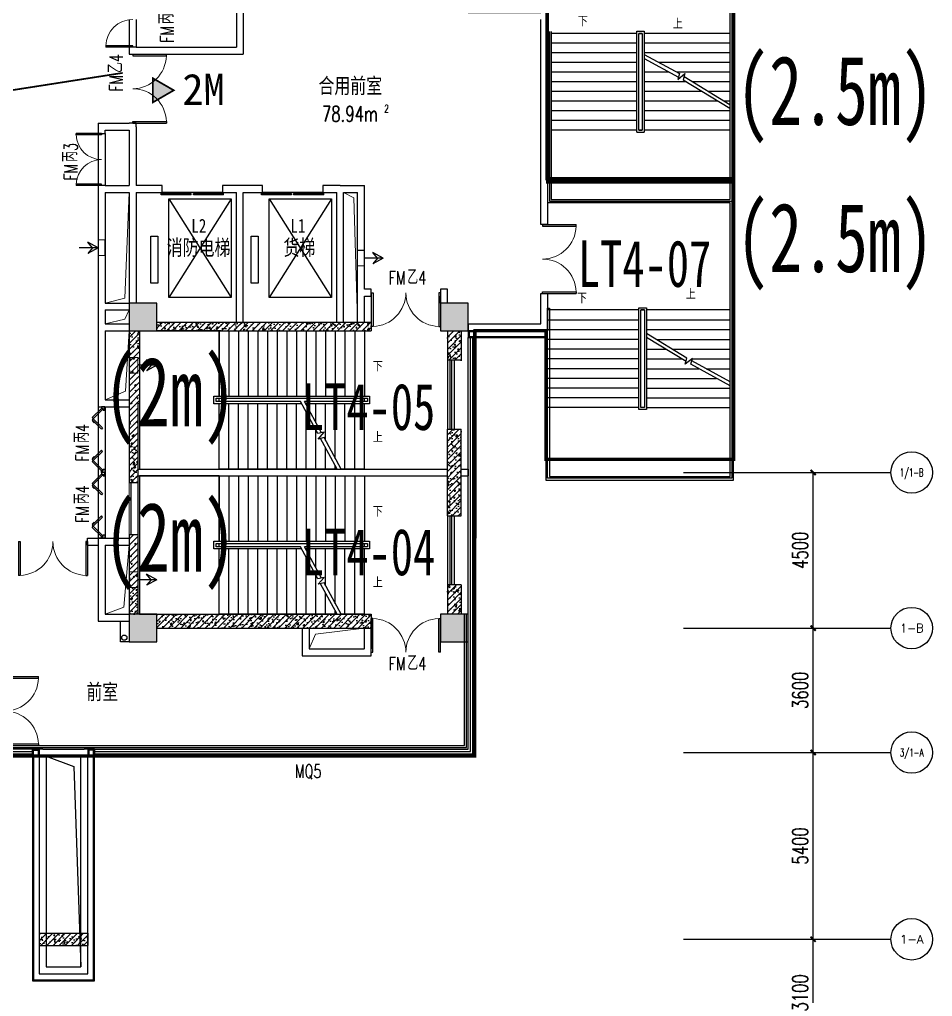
# Model space of a CAD drawing. Header units: millimetres. Extents: x 2508758 to 2608101, y 258149 to 386457.
# Drawn here: x 2579030 to 2605430, y 275207 to 303460 of the extents above; entities that cross this region are included whole.
import ezdxf
from ezdxf.enums import TextEntityAlignment as Align

# ---------------------------------------------------------------- set-up
doc = ezdxf.new("R2010")
doc.units = ezdxf.units.MM
doc.header["$MEASUREMENT"] = 0
doc.linetypes.add('_DASH', pattern=[0.6, 0.4, -0.2])
doc.linetypes.add('DASH', pattern=[0.35, 0.25, -0.1])
doc.layers.get('0').update_dxf_attribs({"linetype": 'CONTINUOUS'})
doc.layers.get('Defpoints').update_dxf_attribs({"linetype": 'CONTINUOUS'})
for name, color, linetype in [('AXIS', 3, 'CONTINUOUS'), ('COLUMN', 255, 'CONTINUOUS'), ('DIM_SYMB', 3, 'CONTINUOUS'), ('PUB_HATCH', 251, 'CONTINUOUS'), ('RAIL', 163, 'CONTINUOUS'), ('SPACE', 7, 'CONTINUOUS'), ('STAIR', 2, 'CONTINUOUS'), ('WALL', 255, 'CONTINUOUS'), ('WINDOW', 4, 'CONTINUOUS'), ('WZ', 7, 'CONTINUOUS'), ('排烟', 6, 'CONTINUOUS'), ('文字', 7, 'CONTINUOUS'), ('栏杆', 212, 'CONTINUOUS'), ('电梯', 4, 'CONTINUOUS'), ('疏散指示', 1, 'CONTINUOUS'), ('索引', 1, 'CONTINUOUS'), ('门窗', 40, 'CONTINUOUS')]:
    doc.layers.add(name, color=color, linetype=linetype)
doc.layers.add('fire', color=1, linetype='CONTINUOUS', lineweight=5)
doc.layers.add('P-SANR-FIXT', color=6, linetype='CONTINUOUS', lineweight=15)
doc.styles.add('-宋体', font='', dxfattribs={"width": 0.8})
doc.styles.add('_TCH_AXIS', font='COMPLEX', dxfattribs={"bigfont": 'GBCBIG'})
doc.styles.add('_TCH_DIM', font='', dxfattribs={"width": 0.8})
doc.styles.add('_TCH_SPACE', font='SIMPLEX', dxfattribs={"height": 5, "bigfont": 'GBCBIG'})
doc.styles.add('DIM_FONT', font='SIMPLEX', dxfattribs={"width": 0.7, "bigfont": 'GBCBIG'})
doc.styles.add('TK-TITLE', font='simhei.ttf', dxfattribs={"height": 350})
doc.styles.add('黑体', font='simhei.ttf', dxfattribs={"width": 0.7})
doc.styles.get('-宋体').set_extended_font_data('SimSun')
doc.styles.get('_TCH_DIM').set_extended_font_data('SimSun')
doc.dimstyles.new('_TCH_ARCH&&150', dxfattribs={"dimscale": 1.5, "dimtxt": 300, "dimasz": 100, "dimexe": 250, "dimexo": 300, "dimgap": 100, "dimtad": 1, "dimdec": 0, "dimzin": 0, "dimdsep": 46, "dimtxsty": 'DIM_FONT', "dimblk": 'ARCHTICK', "dimcen": 0.09, "dimclrt": 7, "dimazin": 2, "dimtfac": 1, "dimtdec": 0, "dimtix": 1, "dimtmove": 2, "dimatfit": 3, "dimfxl": 1, "dimtolj": 1, "dimtzin": 0, "dimarcsym": 0})
pattern_1 = [(45, (1355319.74, -337230.97), (-88.388348, 88.388348), []), (50, (1355319.74, -337230.97), (358.63009, -31.37607), [37.5, -412.5]), (355, (1355319.74, -337230.97), (-69.37567, 376.09607), [30, -330]), (100.4514, (1355349.62, -337233.58), (289.25469, 344.71977), [31.870095, -350.57106]), (46.1842, (1355319.74, -337130.97), (533.62052, -82.75951), [56.25, -618.75]), (96.6356, (1355364.2, -337137.86), (467.33135, 487.05894), [47.80514, -525.8565]), (351.1842, (1355319.74, -337130.97), (467.33097, 487.0593), [45, -495]), (21, (1355369.74, -337155.97), (298.453526, -201.309445), [37.5, -412.5]), (326, (1355369.74, -337155.97), (121.65767, 362.57502), [30, -330]), (71.4514, (1355394.6, -337172.74), (420.11131, 161.26525), [31.870095, -350.57106]), (37.5, (1355319.74, -337230.97), (6.079928, 166.446927), [0, -326, 0, -335, 0, -331.25]), (7.5, (1355319.74, -337230.97), (131.534769, 197.205856), [0, -191, 0, -318.5, 0, -126.25]), (327.5, (1355208.24, -337230.97), (266.911218, -11.277436), [0, -125, 0, -390, 0, -517.5]), (317.5, (1355158.24, -337230.97), (291.593085, 50.05249), [0, -162.5, 0, -259, 0, -367.5])]

# ---------------------------------------------------------------- blocks, each defined once
blk = doc.blocks.new('_ArchTick')
at = {"color": 0, "linetype": 'ByBlock', "const_width": 0.4}
blk.add_lwpolyline([(-0.5, -0.5), (0.5, 0.5)], dxfattribs=at)
blk = doc.blocks.new('*D20')
at = {"layer": 'AXIS', "color": 0, "lineweight": -2, "transparency": 16777216}
for p, q in [((2598680, 276860), (2602355, 276860)), ((2601980, 273760), (2601980, 276860)), ((2598680, 273760), (2602355, 273760))]:
    blk.add_line(p, q, dxfattribs=at)
at = {"layer": 'Defpoints', "color": 0, "transparency": 16777216}
for p in [(2598230, 276860), (2601980, 276860), (2598230, 273760)]:
    blk.add_point(p, dxfattribs=at)
at = {"layer": 'AXIS', "color": 0, "lineweight": -2, "transparency": 16777216, "xscale": 150, "yscale": 150, "zscale": 150}
for p, rotation in [((2601980, 276860), 90), ((2601980, 273760), 270)]:
    blk.add_blockref('_ArchTick', p, dxfattribs=dict(at, rotation=rotation))
at = {"layer": 'AXIS', "color": 7, "transparency": 16777216, "insert": (2601605, 275310), "char_height": 450, "attachment_point": 5, "rotation": 90, "style": 'DIM_FONT'}
blk.add_mtext('\\A1;3100', dxfattribs=at)
blk = doc.blocks.new('*D21')
at = {"layer": 'AXIS', "color": 0, "lineweight": -2, "transparency": 16777216}
for p, q in [((2598680, 282260), (2602355, 282260)), ((2601980, 276860), (2601980, 282260)), ((2598680, 276860), (2602355, 276860))]:
    blk.add_line(p, q, dxfattribs=at)
at = {"layer": 'Defpoints', "color": 0, "transparency": 16777216}
for p in [(2598230, 282260), (2601980, 282260), (2598230, 276860)]:
    blk.add_point(p, dxfattribs=at)
at = {"layer": 'AXIS', "color": 0, "lineweight": -2, "transparency": 16777216, "xscale": 150, "yscale": 150, "zscale": 150}
for p, rotation in [((2601980, 282260), 90), ((2601980, 276860), 270)]:
    blk.add_blockref('_ArchTick', p, dxfattribs=dict(at, rotation=rotation))
at = {"layer": 'AXIS', "color": 7, "transparency": 16777216, "insert": (2601605, 279560), "char_height": 450, "attachment_point": 5, "rotation": 90, "style": 'DIM_FONT'}
blk.add_mtext('\\A1;5400', dxfattribs=at)
blk = doc.blocks.new('*D22')
at = {"layer": 'AXIS', "color": 0, "lineweight": -2, "transparency": 16777216}
for p, q in [((2598680, 285860), (2602355, 285860)), ((2601980, 282260), (2601980, 285860)), ((2598680, 282260), (2602355, 282260))]:
    blk.add_line(p, q, dxfattribs=at)
at = {"layer": 'Defpoints', "color": 0, "transparency": 16777216}
for p in [(2598230, 285860), (2601980, 285860), (2598230, 282260)]:
    blk.add_point(p, dxfattribs=at)
at = {"layer": 'AXIS', "color": 0, "lineweight": -2, "transparency": 16777216, "xscale": 150, "yscale": 150, "zscale": 150}
for p, rotation in [((2601980, 285860), 90), ((2601980, 282260), 270)]:
    blk.add_blockref('_ArchTick', p, dxfattribs=dict(at, rotation=rotation))
at = {"layer": 'AXIS', "color": 7, "transparency": 16777216, "insert": (2601605, 284060), "char_height": 450, "attachment_point": 5, "rotation": 90, "style": 'DIM_FONT'}
blk.add_mtext('\\A1;3600', dxfattribs=at)
blk = doc.blocks.new('*D23')
at = {"layer": 'AXIS', "color": 0, "lineweight": -2, "transparency": 16777216}
for p, q in [((2598680, 290360), (2602355, 290360)), ((2601980, 285860), (2601980, 290360)), ((2598680, 285860), (2602355, 285860))]:
    blk.add_line(p, q, dxfattribs=at)
at = {"layer": 'Defpoints', "color": 0, "transparency": 16777216}
for p in [(2598230, 290360), (2601980, 290360), (2598230, 285860)]:
    blk.add_point(p, dxfattribs=at)
at = {"layer": 'AXIS', "color": 0, "lineweight": -2, "transparency": 16777216, "xscale": 150, "yscale": 150, "zscale": 150}
for p, rotation in [((2601980, 290360), 90), ((2601980, 285860), 270)]:
    blk.add_blockref('_ArchTick', p, dxfattribs=dict(at, rotation=rotation))
at = {"layer": 'AXIS', "color": 7, "transparency": 16777216, "insert": (2601605, 288110), "char_height": 450, "attachment_point": 5, "rotation": 90, "style": 'DIM_FONT'}
blk.add_mtext('\\A1;4500', dxfattribs=at)
blk = doc.blocks.new('_FZH')
blk.add_lwpolyline([(-0.5, -0.5), (0.5, -0.5), (0.5, 0.5), (-0.5, 0.5)], close=True)
at = {"layer": 'PUB_HATCH'}
blk.add_solid([(-0.5, -0.5), (0.5, -0.5), (-0.5, 0.5), (0.5, 0.5)], dxfattribs=at)
blk = doc.blocks.new('$TCHSYS$WIN2D')
for p, q in [((-0.5, 0.5), (0.5, 0.5)), ((-0.5, 0.5), (-0.5, -0.5)), ((0.5, 0.5), (0.5, -0.5)), ((0.5, 0.1667), (-0.5, 0.1667)), ((0.5, -0.1667), (-0.5, -0.1667)), ((-0.5, -0.5), (0.5, -0.5))]:
    blk.add_line(p, q)
blk = doc.blocks.new('$DorLib2D$00000001')
for p, q in [((0.45, 0.975), (0.5, 0.975)), ((0.45, 0), (0.45, 0.975)), ((0.5, 0), (0.5, 0.975)), ((0.5, 0), (0.45, 0))]:
    blk.add_line(p, q)
at = {"lineweight": 13}
blk.add_arc((0.475, 0), 0.975, 91.4693, 180, dxfattribs=at)
blk = doc.blocks.new('$DorLib2D$00000002')
for p, q in [((-0.5, 0), (-0.5, 0.4875)), ((-0.475, 0.4875), (-0.5, 0.4875)), ((-0.475, 0), (-0.475, 0.4875)), ((0.475, 0), (0.475, 0.4875)), ((0.475, 0.4875), (0.5, 0.4875)), ((0.5, 0), (0.5, 0.4875)), ((-0.5, 0), (-0.475, 0)), ((0.5, 0), (0.475, 0))]:
    blk.add_line(p, q)
at = {"lineweight": 13}
for centre, start, end in [((-0.4875, 0), 0, 88.53072), ((0.4875, 0), 91.46928, 180)]:
    blk.add_arc(centre, 0.4875, start, end, dxfattribs=at)
blk = doc.blocks.new('$DorLib2D$00000034')
for p, q in [((-0.5, -0.048), (-0.5, 0)), ((-0.335, 0.143), (-0.475, 0)), ((-0.458, -0.016), (-0.475, 0)), ((-0.318, 0.126), (-0.458, -0.016)), ((-0.335, 0.143), (-0.318, 0.126)), ((-0.302, 0.143), (-0.318, 0.126)), ((-0.318, 0.126), (-0.178, -0.016)), ((-0.302, 0.143), (-0.161, 0)), ((-0.178, -0.016), (-0.161, 0)), ((0.302, 0.143), (0.161, 0)), ((0.178, -0.016), (0.161, 0)), ((0.318, 0.126), (0.178, -0.016)), ((0.302, 0.143), (0.318, 0.126)), ((0.335, 0.143), (0.318, 0.126)), ((0.318, 0.126), (0.458, -0.016)), ((0.335, 0.143), (0.475, 0)), ((0.458, -0.016), (0.475, 0)), ((0.5, -0.048), (0.5, 0))]:
    blk.add_line(p, q)
for points in [[(-0.5, 0), (-0.475, 0), (-0.475, -0.023), (-0.45, -0.023), (-0.45, -0.048), (-0.5, -0.048)], [(-0.29, 0.131), (-0.28, 0.14), (-0.255, 0.114), (-0.264, 0.105)], [(-0.287, 0.127), (-0.28, 0.134), (-0.262, 0.114), (-0.268, 0.108)], [(0.29, 0.131), (0.28, 0.14), (0.255, 0.114), (0.264, 0.105)], [(0.287, 0.127), (0.28, 0.134), (0.262, 0.114), (0.268, 0.108)], [(0.5, 0), (0.475, 0), (0.475, -0.023), (0.45, -0.023), (0.45, -0.048), (0.5, -0.048)]]:
    blk.add_lwpolyline(points)
blk = doc.blocks.new('$TCHSYS$LDOR22D')
for p, q in [((-0.517, 0.833), (-0.017, 0.833)), ((-0.517, 0.833), (-0.517, 0.667)), ((-0.017, 0.833), (-0.017, 0.667)), ((0.017, 0.833), (0.017, 0.667)), ((0.017, 0.833), (0.517, 0.833)), ((0.517, 0.833), (0.517, 0.667)), ((-0.517, 0.667), (-0.017, 0.667)), ((0.017, 0.667), (0.517, 0.667)), ((-0.5, 0.5), (0.5, 0.5))]:
    blk.add_line(p, q)

msp = doc.modelspace()

# ---------------------------------------------------------------- hatches: boundary and pattern name
at = {"layer": 'fire'}
h = msp.add_hatch(color=1, dxfattribs=at)
h.dxf.hatch_style = 1
h.paths.add_polyline_path([(2583489.8, 301413.9), (2582884.2, 301763.5), (2582884.2, 301064.2)])
at = {"layer": 'PUB_HATCH'}
h = msp.add_hatch(dxfattribs=at)
h.set_pattern_fill('钢筋混凝土', color=256, scale=50, style=0)
h.set_pattern_definition(pattern_1)
h.paths.add_polyline_path([(2583001.5, 294710.5), (2583001.5, 294460.5), (2585401.5, 294460.5), (2585401.5, 294710.5)])
h = msp.add_hatch(dxfattribs=at)
h.set_pattern_fill('钢筋混凝土', color=256, scale=50, style=0)
h.set_pattern_definition(pattern_1)
h.paths.add_polyline_path([(2585401.5, 294710.5), (2585401.5, 294460.5), (2588301.5, 294460.5), (2588301.5, 294710.5)])
h = msp.add_hatch(dxfattribs=at)
h.set_pattern_fill('钢筋混凝土', color=256, scale=50, style=0)
h.set_pattern_definition(pattern_1)
h.paths.add_polyline_path([(2588301.5, 294710.5), (2588301.5, 294460.5), (2588901.5, 294460.5), (2588901.5, 294710.5)])
h = msp.add_hatch(dxfattribs=at)
h.set_pattern_fill('钢筋混凝土', color=256, scale=50, style=0)
h.set_pattern_definition(pattern_1)
h.paths.add_polyline_path([(2588901.5, 294710.5), (2588901.5, 294460.5), (2589201.5, 294460.5), (2589201.5, 294710.5)])
h = msp.add_hatch(dxfattribs=at)
h.set_pattern_fill('钢筋混凝土', color=256, scale=50, style=0)
h.set_pattern_definition(pattern_1)
h.paths.add_polyline_path([(2582201.5, 294460.5), (2582201.5, 292360.5), (2582501.5, 292360.5), (2582501.5, 294460.5)])
h = msp.add_hatch(dxfattribs=at)
h.set_pattern_fill('钢筋混凝土', color=256, scale=50, style=0)
h.set_pattern_definition(pattern_1)
h.paths.add_polyline_path([(2591401.5, 294460.5), (2591401.5, 293610.5), (2591801.5, 293610.5), (2591801.5, 294460.5)])
h = msp.add_hatch(dxfattribs=at)
h.set_pattern_fill('钢筋混凝土', color=256, scale=50, style=0)
h.set_pattern_definition(pattern_1)
h.paths.add_polyline_path([(2582451.5, 292360.5), (2582201.5, 292360.5), (2582201.5, 290360.5), (2582451.5, 290360.5)])
h = msp.add_hatch(dxfattribs=at)
h.set_pattern_fill('钢筋混凝土', color=256, scale=50, style=0)
h.set_pattern_definition(pattern_1)
h.paths.add_polyline_path([(2591401.5, 290360.5), (2591801.5, 290360.5), (2591801.5, 291610.5), (2591401.5, 291610.5)])
h = msp.add_hatch(dxfattribs=at)
h.set_pattern_fill('钢筋混凝土', color=256, scale=50, style=0)
h.set_pattern_definition(pattern_1)
h.paths.add_polyline_path([(2582451.5, 290360.9), (2582201.5, 290360.2), (2582202.3, 290060.2), (2582452.3, 290060.9)])
h = msp.add_hatch(dxfattribs=at)
h.set_pattern_fill('钢筋混凝土', color=256, scale=50, style=0)
h.set_pattern_definition(pattern_1)
h.paths.add_polyline_path([(2591801.5, 289110.5), (2591801.5, 290360.5), (2591401.5, 290360.5), (2591401.5, 289110.5)])
h = msp.add_hatch(dxfattribs=at)
h.set_pattern_fill('钢筋混凝土', color=256, scale=50, style=0)
h.set_pattern_definition(pattern_1)
h.paths.add_polyline_path([(2582201.5, 288560.5), (2582201.5, 288360.5), (2582451.5, 288360.5), (2582451.5, 288560.5)])
h = msp.add_hatch(dxfattribs=at)
h.set_pattern_fill('钢筋混凝土', color=256, scale=50, style=0)
h.set_pattern_definition(pattern_1)
h.paths.add_polyline_path([(2582201.5, 286260.5), (2582451.5, 286260.5), (2582451.5, 288360.5), (2582201.5, 288360.5)])
h = msp.add_hatch(dxfattribs=at)
h.set_pattern_fill('钢筋混凝土', color=256, scale=50, style=0)
h.set_pattern_definition(pattern_1)
h.paths.add_polyline_path([(2591401.5, 286260.5), (2591801.5, 286260.5), (2591801.5, 287110.5), (2591401.5, 287110.5)])
h = msp.add_hatch(dxfattribs=at)
h.set_pattern_fill('钢筋混凝土', color=256, scale=50, style=0)
h.set_pattern_definition(pattern_1)
h.paths.add_polyline_path([(2583001.5, 286260.5), (2583001.5, 285860.5), (2587301.5, 285860.5), (2587301.5, 286260.5)])
h = msp.add_hatch(dxfattribs=at)
h.set_pattern_fill('钢筋混凝土', color=256, scale=50, style=0)
h.set_pattern_definition(pattern_1)
h.paths.add_polyline_path([(2587301.5, 286260.5), (2587301.5, 285860.5), (2589200.1, 285860.5), (2589200.1, 286260.5)])
h = msp.add_hatch(dxfattribs=at)
h.set_pattern_fill('钢筋混凝土', color=256, scale=50, style=0)
h.set_pattern_definition(pattern_1)
h.paths.add_polyline_path([(2579601.5, 276685.5), (2581001.5, 276685.5), (2581001.5, 277035.5), (2579601.5, 277035.5)])

# ---------------------------------------------------------------- linework, layer by layer
at = {"layer": 'AXIS'}
for p, q in [((2598230.4, 290360.5), (2604230.4, 290360.5)), ((2598230.4, 285860.5), (2604230.4, 285860.5)), ((2598230.4, 282260.5), (2604230.4, 282260.5)), ((2598230.4, 276860.5), (2604230.4, 276860.5))]:
    msp.add_line(p, q, dxfattribs=at)
for centre in [(2604830.4, 290360.5), (2604830.4, 285860.5), (2604830.4, 282260.5), (2604830.4, 276860.5)]:
    msp.add_circle(centre, 600, dxfattribs=at)
at = {"layer": 'DIM_SYMB'}
for points in [[(2595486, 303145.4, 0, 0, 0), (2595486, 298773.7, 0, 0, 0), (2598600.4, 298773.7, 0, 0, 0), (2598600.4, 299852.2, 80, 0, 0), (2598600.4, 300152.2, 0, 0, 0)], [(2598311.5, 303357.2, 0, 0, 0), (2598311.5, 302397.2, 80, 0, 0), (2598311.5, 302097.2, 0, 0, 0)], [(2598204.1, 295340.3, 0, 0, 0), (2598204.1, 294380.3, 80, 0, 0), (2598204.1, 294080.3, 0, 0, 0)], [(2595401.5, 295183.5, 0, 0, 0), (2595401.5, 291253.8, 0, 0, 0), (2598194.4, 291253.8, 0, 0, 0), (2598194.4, 291815.8, 80, 0, 0), (2598194.4, 292115.8, 0, 0, 0)], [(2589141.5, 293485.5, 0, 0, 0), (2583651.5, 293485.5, 0, 0, 0), (2583651.5, 291435.5, 0, 0, 0), (2587301.5, 291435.5, 80, 0, 0), (2587601.5, 291435.5, 0, 0, 0)], [(2589141.5, 291435.5, 0, 0, 0), (2588181.5, 291435.5, 80, 0, 0), (2587881.5, 291435.5, 0, 0, 0)], [(2589141.5, 289285.5, 0, 0, 0), (2583651.5, 289285.5, 0, 0, 0), (2583651.5, 287235.5, 0, 0, 0), (2587301.5, 287235.5, 80, 0, 0), (2587601.5, 287235.5, 0, 0, 0)], [(2589141.5, 287235.5, 0, 0, 0), (2588181.5, 287235.5, 80, 0, 0), (2587881.5, 287235.5, 0, 0, 0)]]:
    msp.add_lwpolyline(points, format="xyseb", dxfattribs=at)
at = {"layer": 'fire', "color": 1, "linetype": '_DASH', "ltscale": 1000, "const_width": 50}
msp.add_lwpolyline([(2521511.4, 284836.5), (2532734.4, 284607.8), (2535800.7, 298249.9), (2542601.5, 299819.1), (2546892.4, 298664.4), (2557496.6, 276155.5), (2563600.6, 299043.4), (2582015.2, 301917.1)], dxfattribs=at)
at = {"layer": 'fire', "color": 1, "const_width": 50}
msp.add_lwpolyline([(2583489.8, 301413.9), (2582884.2, 301763.5), (2582884.2, 301064.2)], close=True, dxfattribs=at)
at = {"layer": 'P-SANR-FIXT'}
for p, q in [((2582076.4, 295403.3), (2582201.5, 298460.5)), ((2588401.5, 298460.5), (2588699.7, 298308.5)), ((2588699.7, 298308.5), (2588801.5, 294760.5)), ((2582076.4, 295403.3), (2581501.5, 295260.5)), ((2582072.1, 294795.3), (2582201.5, 295060.5)), ((2581501.5, 294660.5), (2582072.1, 294795.3)), ((2582092.6, 292714.5), (2582201.5, 294460.5)), ((2581501.5, 292460.5), (2582092.6, 292714.5)), ((2582201.5, 288560.5), (2582202.3, 290060.5)), ((2582041.9, 286467.8), (2582201.5, 288260.5)), ((2581501.5, 286260.5), (2582041.9, 286467.8)), ((2587401.5, 285260.5), (2587589.9, 285684.7)), ((2587589.9, 285684.7), (2589000.1, 285860.5))]:
    msp.add_line(p, q, dxfattribs=at)
for points in [[(2581501.5, 294460.5), (2582201.5, 294460.5), (2582201.5, 292460.5), (2581501.5, 292460.5)], [(2581501.5, 288260.5), (2582201.5, 288260.5), (2582201.5, 286260.5), (2581501.5, 286260.5)], [(2587401.5, 285860.5), (2589001.5, 285860.5), (2589001.5, 285260.5), (2587401.5, 285260.5)]]:
    msp.add_lwpolyline(points, close=True, dxfattribs=at)
at = {"layer": 'RAIL'}
for points in [[(2592001.5, 294260.5), (2592201.5, 294260.5), (2592201.5, 294460.5), (2592001.5, 294460.5)], [(2592031.5, 294290.5), (2592171.5, 294290.5), (2592171.5, 294430.5), (2592031.5, 294430.5)], [(2579601.5, 282160.5), (2579401.5, 282160.5), (2579401.5, 282360.5), (2579601.5, 282360.5)], [(2579571.5, 282190.5), (2579431.5, 282190.5), (2579431.5, 282330.5), (2579571.5, 282330.5)], [(2581001.5, 282160.5), (2581201.5, 282160.5), (2581201.5, 282360.5), (2581001.5, 282360.5)], [(2581031.5, 282190.5), (2581171.5, 282190.5), (2581171.5, 282330.5), (2581031.5, 282330.5)]]:
    msp.add_lwpolyline(points, close=True, dxfattribs=at)
for points in [[(2592201.5, 294290.5), (2594251.5, 294290.5)], [(2592201.5, 294260.5), (2594251.5, 294260.5)], [(2579401.5, 282160.5), (2579401.5, 275660.5), (2581201.5, 275660.5), (2581201.5, 282160.5)], [(2579431.5, 282160.5), (2579431.5, 275690.5), (2581171.5, 275690.5), (2581171.5, 282160.5)]]:
    msp.add_lwpolyline(points, dxfattribs=at)
at = {"layer": 'STAIR'}
for p, q in [((2599571.5, 306383.1), (2599571.5, 298260.5)), ((2599631.5, 306433.1), (2599631.5, 298210.5)), ((2599681.5, 298160.5), (2599681.5, 306483.1)), ((2594351.5, 303110.5), (2594351.5, 298210.5)), ((2594401.5, 303110.5), (2594401.5, 298260.5)), ((2596876.5, 303060.5), (2594401.5, 303060.5)), ((2596876.5, 300200.5), (2596876.5, 303120.5)), ((2596876.5, 303120.5), (2597096.5, 303120.5)), ((2597036.5, 303060.5), (2596936.5, 303060.5)), ((2596936.5, 300260.5), (2596936.5, 303060.5)), ((2596936.5, 303060.5), (2597036.5, 303060.5)), ((2596936.5, 300260.5), (2596936.5, 303060.5)), ((2597036.5, 303060.5), (2597036.5, 300260.5)), ((2597096.5, 303120.5), (2597096.5, 300200.5)), ((2599571.5, 303060.5), (2597096.5, 303060.5)), ((2596876.5, 302780.5), (2594401.5, 302780.5)), ((2599571.5, 302780.5), (2597096.5, 302780.5)), ((2596876.5, 302500.5), (2594401.5, 302500.5)), ((2599571.5, 302500.5), (2597096.5, 302500.5)), ((2597096.5, 302451.2), (2598112, 301895.4)), ((2597096.5, 302335.7), (2598085.2, 301795.4)), ((2596876.5, 302220.5), (2594401.5, 302220.5)), ((2597036.5, 302305.7), (2597036.5, 300260.5)), ((2599571.5, 302220.5), (2597518, 302220.5)), ((2596876.5, 301940.5), (2594401.5, 301940.5)), ((2597819.7, 301940.5), (2597096.5, 301940.5)), ((2599571.5, 301940.5), (2598029.6, 301940.5)), ((2598065.8, 301723), (2598271.9, 301895.9)), ((2598112, 301895.4), (2598065.8, 301723)), ((2598271.9, 301895.9), (2598223.5, 301715.5)), ((2598250.3, 301815.5), (2599571.5, 301008)), ((2596876.5, 301660.5), (2594401.5, 301660.5)), ((2598313.8, 301660.5), (2597096.5, 301660.5)), ((2598223.5, 301715.5), (2599571.5, 300893)), ((2599571.5, 301660.5), (2598504, 301660.5)), ((2596876.5, 301380.5), (2594401.5, 301380.5)), ((2598772.6, 301380.5), (2597096.5, 301380.5)), ((2599571.5, 301380.5), (2598962.1, 301380.5)), ((2596876.5, 301100.5), (2594401.5, 301100.5)), ((2599231.4, 301100.5), (2597096.5, 301100.5)), ((2599571.5, 301100.5), (2599420.1, 301100.5)), ((2596876.5, 300820.5), (2594401.5, 300820.5)), ((2599571.5, 300820.5), (2597096.5, 300820.5)), ((2596876.5, 300540.5), (2594401.5, 300540.5)), ((2599571.5, 300540.5), (2597096.5, 300540.5)), ((2596876.5, 300260.5), (2594401.5, 300260.5)), ((2596876.5, 300200.5), (2597096.5, 300200.5)), ((2597036.5, 300260.5), (2596936.5, 300260.5)), ((2596936.5, 300260.5), (2597036.5, 300260.5)), ((2599571.5, 300260.5), (2597096.5, 300260.5)), ((2583348, 298278.5), (2585148, 298278.5)), ((2583348, 295418.5), (2583348, 298278.5)), ((2583348, 298278.5), (2585148, 295418.5)), ((2585148, 298278.5), (2583348, 295418.5)), ((2585148, 298278.5), (2585148, 295418.5)), ((2586248, 298278.5), (2588048, 298278.5)), ((2586248, 295418.5), (2586248, 298278.5)), ((2586248, 298278.5), (2588048, 295418.5)), ((2588048, 298278.5), (2586248, 295418.5)), ((2588048, 298278.5), (2588048, 295418.5)), ((2594351.5, 298210.5), (2599631.5, 298210.5)), ((2594401.5, 298260.5), (2599571.5, 298260.5)), ((2599681.5, 290143.5), (2599681.5, 298160.5)), ((2582830.3, 297196.6), (2583030.3, 297196.6)), ((2582830.3, 295837.3), (2582830.3, 297196.6)), ((2583030.3, 297196.6), (2583030.3, 295837.3)), ((2585730.3, 297196.6), (2585930.3, 297196.6)), ((2585730.3, 295837.3), (2585730.3, 297196.6)), ((2585930.3, 297196.6), (2585930.3, 295837.3)), ((2583030.3, 295837.3), (2582830.3, 295837.3)), ((2585930.3, 295837.3), (2585730.3, 295837.3)), ((2585148, 295418.5), (2583348, 295418.5)), ((2588048, 295418.5), (2586248, 295418.5)), ((2596941.5, 295063.5), (2594301.5, 295063.5)), ((2596941.5, 295123.5), (2597161.5, 295123.5)), ((2596941.5, 292183.5), (2596941.5, 295123.5)), ((2597001.5, 292243.5), (2597001.5, 295063.5)), ((2597101.5, 295063.5), (2597001.5, 295063.5)), ((2597001.5, 292243.5), (2597001.5, 295063.5)), ((2597001.5, 295063.5), (2597101.5, 295063.5)), ((2597101.5, 295063.5), (2597101.5, 294404.2)), ((2597101.5, 295063.5), (2597101.5, 292243.5)), ((2597161.5, 295123.5), (2597161.5, 292183.5)), ((2599581.5, 295063.5), (2597161.5, 295063.5)), ((2596941.5, 294763.5), (2594301.5, 294763.5)), ((2599581.5, 294763.5), (2597161.5, 294763.5)), ((2582501.5, 294460.5), (2582501.5, 290460.5)), ((2584801.5, 294460.5), (2583001.5, 294460.5)), ((2584801.5, 294460.5), (2589001.5, 294460.5)), ((2584801.5, 294460.5), (2584801.5, 292570.5)), ((2584801.5, 292570.5), (2584801.5, 294460.5)), ((2585081.5, 294460.5), (2585081.5, 292570.5)), ((2585361.5, 294460.5), (2585361.5, 292570.5)), ((2585641.5, 294460.5), (2585641.5, 292570.5)), ((2585921.5, 294460.5), (2585921.5, 292570.5)), ((2586201.5, 294460.5), (2586201.5, 292570.5)), ((2586481.5, 294460.5), (2586481.5, 292570.5)), ((2586761.5, 294460.5), (2586761.5, 292570.5)), ((2587041.5, 294460.5), (2587041.5, 292570.5)), ((2587321.5, 294460.5), (2587321.5, 292570.5)), ((2587601.5, 294460.5), (2587601.5, 292570.5)), ((2587881.5, 294460.5), (2587881.5, 292570.5)), ((2588161.5, 294460.5), (2588161.5, 292570.5)), ((2588441.5, 294460.5), (2588441.5, 292570.5)), ((2588721.5, 294460.5), (2588721.5, 292570.5)), ((2589001.5, 294460.5), (2589001.5, 292570.5)), ((2596941.5, 294483.5), (2594301.5, 294483.5)), ((2599581.5, 294483.5), (2597161.5, 294483.5)), ((2596941.5, 294203.5), (2594301.5, 294203.5)), ((2597101.5, 294288.7), (2597101.5, 292243.5)), ((2598330.8, 293669.7), (2597161.5, 294383.2)), ((2598304, 293569.7), (2597161.5, 294268)), ((2597455.9, 294203.5), (2599581.5, 294203.5)), ((2596941.5, 293923.5), (2594301.5, 293923.5)), ((2597161.5, 293923.5), (2597725.1, 293923.5)), ((2597914.7, 293923.5), (2599581.5, 293923.5)), ((2596941.5, 293643.5), (2594301.5, 293643.5)), ((2597161.5, 293643.5), (2598183.1, 293643.5)), ((2598282.4, 293489.3), (2598330.8, 293669.7)), ((2598488.5, 293662.2), (2598282.4, 293489.3)), ((2598442.3, 293489.8), (2598488.5, 293662.2)), ((2599581.5, 292982), (2598469.1, 293589.8)), ((2598483.5, 293643.5), (2599581.5, 293643.5)), ((2596941.5, 293363.5), (2594301.5, 293363.5)), ((2597161.5, 293363.5), (2598673, 293363.5)), ((2599581.5, 292866.3), (2598442.3, 293489.8)), ((2598883.2, 293363.5), (2599581.5, 293363.5)), ((2596941.5, 293083.5), (2594301.5, 293083.5)), ((2597161.5, 293083.5), (2599184.6, 293083.5)), ((2596941.5, 292803.5), (2594301.5, 292803.5)), ((2597161.5, 292803.5), (2599581.5, 292803.5)), ((2584651.5, 292350.5), (2584651.5, 292570.5)), ((2584651.5, 292570.5), (2589151.5, 292570.5)), ((2584711.5, 292410.5), (2584711.5, 292510.5)), ((2584711.5, 292510.5), (2589091.5, 292510.5)), ((2584801.5, 292510.5), (2589001.5, 292510.5)), ((2584801.5, 292410.5), (2584801.5, 292510.5)), ((2589001.5, 292410.5), (2589001.5, 292510.5)), ((2589091.5, 292510.5), (2589091.5, 292410.5)), ((2589151.5, 292570.5), (2589151.5, 292350.5)), ((2596941.5, 292523.5), (2594301.5, 292523.5)), ((2597161.5, 292523.5), (2599581.5, 292523.5)), ((2587189.4, 292350.5), (2584651.5, 292350.5)), ((2587156.9, 292410.5), (2584711.5, 292410.5)), ((2587156.9, 292410.5), (2584801.5, 292410.5)), ((2584801.5, 290460.5), (2584801.5, 292350.5)), ((2584801.5, 290460.5), (2584801.5, 292350.5)), ((2585081.5, 290460.5), (2585081.5, 292350.5)), ((2585361.5, 290460.5), (2585361.5, 292350.5)), ((2585641.5, 290460.5), (2585641.5, 292350.5)), ((2585921.5, 290460.5), (2585921.5, 292350.5)), ((2586201.5, 290460.5), (2586201.5, 292350.5)), ((2586481.5, 290460.5), (2586481.5, 292350.5)), ((2586761.5, 290460.5), (2586761.5, 292350.5)), ((2587041.5, 290460.5), (2587041.5, 292350.5)), ((2587657.9, 291484.9), (2587156.9, 292410.5)), ((2589001.5, 292410.5), (2587270.6, 292410.5)), ((2587758.6, 291509), (2587270.6, 292410.5)), ((2589091.5, 292410.5), (2587270.6, 292410.5)), ((2589151.5, 292350.5), (2587303.1, 292350.5)), ((2587321.5, 292316.5), (2587321.5, 292350.5)), ((2587601.5, 291799.2), (2587601.5, 292350.5)), ((2587881.5, 291281.9), (2587881.5, 292350.5)), ((2588161.5, 290764.6), (2588161.5, 292350.5)), ((2588441.5, 290460.5), (2588441.5, 292350.5)), ((2588721.5, 290460.5), (2588721.5, 292350.5)), ((2589001.5, 290460.5), (2589001.5, 292350.5)), ((2596941.5, 292243.5), (2594301.5, 292243.5)), ((2597161.5, 292183.5), (2596941.5, 292183.5)), ((2597101.5, 292243.5), (2597001.5, 292243.5)), ((2597161.5, 292243.5), (2599581.5, 292243.5)), ((2587321.5, 290460.5), (2587321.5, 292106.4)), ((2587601.5, 290460.5), (2587601.5, 291589.1)), ((2587839.5, 291528.3), (2587657.9, 291484.9)), ((2587661, 291327.1), (2587839.5, 291528.3)), ((2587834.6, 291368.5), (2587661, 291327.1)), ((2588212.4, 290460.5), (2587733.9, 291344.5)), ((2588326.1, 290460.5), (2587834.6, 291368.5)), ((2587881.5, 290460.5), (2587881.5, 291071.8)), ((2582501.5, 290460.5), (2584801.5, 290460.5)), ((2588212.4, 290460.5), (2584801.5, 290460.5)), ((2588161.5, 290460.5), (2588161.5, 290554.5)), ((2589001.5, 290460.5), (2588326.1, 290460.5)), ((2584801.5, 290260.5), (2582501.5, 290260.5)), ((2582501.5, 290260.5), (2582501.5, 286260.5)), ((2584801.5, 290260.5), (2589001.5, 290260.5)), ((2584801.5, 290260.5), (2584801.5, 288370.5)), ((2584801.5, 288370.5), (2584801.5, 290260.5)), ((2585081.5, 290260.5), (2585081.5, 288370.5)), ((2585361.5, 290260.5), (2585361.5, 288370.5)), ((2585641.5, 290260.5), (2585641.5, 288370.5)), ((2585921.5, 290260.5), (2585921.5, 288370.5)), ((2586201.5, 290260.5), (2586201.5, 288370.5)), ((2586481.5, 290260.5), (2586481.5, 288370.5)), ((2586761.5, 290260.5), (2586761.5, 288370.5)), ((2587041.5, 290260.5), (2587041.5, 288370.5)), ((2587321.5, 290260.5), (2587321.5, 288370.5)), ((2587601.5, 290260.5), (2587601.5, 288370.5)), ((2587881.5, 290260.5), (2587881.5, 288370.5)), ((2588161.5, 290260.5), (2588161.5, 288370.5)), ((2588441.5, 290260.5), (2588441.5, 288370.5)), ((2588721.5, 290260.5), (2588721.5, 288370.5)), ((2589001.5, 290260.5), (2589001.5, 288370.5)), ((2584651.5, 288150.5), (2584651.5, 288370.5)), ((2584651.5, 288370.5), (2589151.5, 288370.5)), ((2584711.5, 288210.5), (2584711.5, 288310.5)), ((2584711.5, 288310.5), (2589091.5, 288310.5)), ((2587156.9, 288210.5), (2584711.5, 288210.5)), ((2584801.5, 288310.5), (2589001.5, 288310.5)), ((2584801.5, 288210.5), (2584801.5, 288310.5)), ((2587156.9, 288210.5), (2584801.5, 288210.5)), ((2587657.9, 287284.9), (2587156.9, 288210.5)), ((2589001.5, 288210.5), (2587270.6, 288210.5)), ((2587758.6, 287309), (2587270.6, 288210.5)), ((2589091.5, 288210.5), (2587270.6, 288210.5)), ((2589001.5, 288210.5), (2589001.5, 288310.5)), ((2589091.5, 288310.5), (2589091.5, 288210.5)), ((2589151.5, 288370.5), (2589151.5, 288150.5)), ((2587189.4, 288150.5), (2584651.5, 288150.5)), ((2584801.5, 286260.5), (2584801.5, 288150.5)), ((2584801.5, 286260.5), (2584801.5, 288150.5)), ((2585081.5, 286260.5), (2585081.5, 288150.5)), ((2585361.5, 286260.5), (2585361.5, 288150.5)), ((2585641.5, 286260.5), (2585641.5, 288150.5)), ((2585921.5, 286260.5), (2585921.5, 288150.5)), ((2586201.5, 286260.5), (2586201.5, 288150.5)), ((2586481.5, 286260.5), (2586481.5, 288150.5)), ((2586761.5, 286260.5), (2586761.5, 288150.5)), ((2587041.5, 286260.5), (2587041.5, 288150.5)), ((2589151.5, 288150.5), (2587303.1, 288150.5)), ((2587321.5, 288116.5), (2587321.5, 288150.5)), ((2587321.5, 286260.5), (2587321.5, 287906.4)), ((2587601.5, 287599.2), (2587601.5, 288150.5)), ((2587881.5, 287081.9), (2587881.5, 288150.5)), ((2588161.5, 286564.6), (2588161.5, 288150.5)), ((2588441.5, 286260.5), (2588441.5, 288150.5)), ((2588721.5, 286260.5), (2588721.5, 288150.5)), ((2589001.5, 286260.5), (2589001.5, 288150.5)), ((2587601.5, 286260.5), (2587601.5, 287389.1)), ((2587839.5, 287328.3), (2587657.9, 287284.9)), ((2587661, 287127.1), (2587839.5, 287328.3)), ((2587834.6, 287168.5), (2587661, 287127.1)), ((2588212.4, 286260.5), (2587733.9, 287144.5)), ((2588326.1, 286260.5), (2587834.6, 287168.5)), ((2587881.5, 286260.5), (2587881.5, 286871.8)), ((2582501.5, 286260.5), (2584801.5, 286260.5)), ((2588212.4, 286260.5), (2584801.5, 286260.5)), ((2588161.5, 286260.5), (2588161.5, 286354.5)), ((2589001.5, 286260.5), (2588326.1, 286260.5)), ((2579801.5, 282160.5), (2580597.8, 281857.1)), ((2580597.8, 281857.1), (2580801.5, 276060.5))]:
    msp.add_line(p, q, dxfattribs=at)
for points in [[(2594251.5, 294460.5), (2594251.5, 290143.5), (2599681.5, 290143.5), (2599681.5, 298210.5)], [(2599631.5, 298210.5), (2599631.5, 290193.5), (2594301.5, 290193.5), (2594301.5, 295113.5), (2594351.5, 295113.5), (2594351.5, 290243.5), (2599581.5, 290243.5), (2599581.5, 298160.5), (2594301.5, 298160.5)], [(2582201.5, 285460.5), (2581951.5, 285460.5), (2581951.5, 286060.5)]]:
    msp.add_lwpolyline(points, dxfattribs=at)
msp.add_circle((2582059.7, 285585.5), 75, dxfattribs=at)
at = {"layer": 'WALL'}
for p, q in [((2585301.5, 304060.5), (2585301.5, 302660.5)), ((2585501.5, 304260.5), (2585501.5, 302460.5)), ((2594101.5, 297533.4), (2594101.5, 303460.5)), ((2582401.5, 302660.5), (2582201.5, 302660.5)), ((2582201.5, 302660.5), (2582201.5, 302560.5)), ((2582401.5, 302660.5), (2585301.5, 302660.5)), ((2582201.5, 302560.5), (2582201.5, 302460.5)), ((2582201.5, 302460.5), (2582401.5, 302460.5)), ((2582401.5, 302460.5), (2585501.5, 302460.5)), ((2581301.5, 300460.5), (2581301.5, 300160.5)), ((2581301.5, 300460.5), (2582201.5, 300460.5)), ((2582401.5, 300460.5), (2582201.5, 300460.5)), ((2582401.5, 300360.5), (2582401.5, 300460.5)), ((2582401.5, 300360.5), (2582401.5, 298660.5)), ((2581301.5, 300160.5), (2581501.5, 300160.5)), ((2581501.5, 300160.5), (2581501.5, 300260.5)), ((2581501.5, 300260.5), (2582201.5, 300260.5)), ((2582201.5, 300260.5), (2582201.5, 298660.5)), ((2581501.5, 298660.5), (2581301.5, 298660.5)), ((2581301.5, 298660.5), (2581301.5, 298560.5)), ((2581501.5, 298660.5), (2582201.5, 298660.5)), ((2583156.5, 298660.5), (2582401.5, 298660.5)), ((2583156.5, 298460.5), (2583156.5, 298660.5)), ((2585401.5, 298660.5), (2584896.5, 298660.5)), ((2584896.5, 298660.5), (2584896.5, 298460.5)), ((2586056.5, 298660.5), (2585401.5, 298660.5)), ((2586056.5, 298460.5), (2586056.5, 298660.5)), ((2588301.5, 298660.5), (2587796.5, 298660.5)), ((2587796.5, 298660.5), (2587796.5, 298460.5)), ((2588301.5, 298660.5), (2589001.5, 298660.5)), ((2589001.5, 295660.3), (2589001.5, 298660.5)), ((2581301.5, 298560.5), (2581301.5, 295160.5)), ((2581501.5, 298460.5), (2581501.5, 295260.5)), ((2581501.5, 298460.5), (2582201.5, 298460.5)), ((2582201.5, 298460.5), (2582201.5, 295260.5)), ((2582401.5, 298460.5), (2582401.5, 295260.5)), ((2582401.5, 298460.5), (2583156.5, 298460.5)), ((2584896.5, 298460.5), (2585301.5, 298460.5)), ((2585301.5, 294710.5), (2585301.5, 298460.5)), ((2585501.5, 294710.5), (2585501.5, 298460.5)), ((2585501.5, 298460.5), (2586056.5, 298460.5)), ((2587796.5, 298460.5), (2588201.5, 298460.5)), ((2588201.5, 294710.5), (2588201.5, 298460.5)), ((2588401.5, 294710.5), (2588401.5, 298460.5)), ((2588401.5, 298460.5), (2588801.5, 298460.5)), ((2588801.5, 295560.3), (2588801.5, 298460.5)), ((2588801.5, 294710.5), (2588801.5, 295560.3)), ((2589201.5, 295660.3), (2589001.5, 295660.3)), ((2589201.5, 295460.3), (2589201.5, 295660.3)), ((2591401.5, 295660.3), (2591201.5, 295660.3)), ((2591201.5, 295660.3), (2591201.5, 295460.3)), ((2591401.5, 295260.5), (2591401.5, 295660.3)), ((2581501.5, 295260.5), (2582201.5, 295260.5)), ((2589001.5, 295460.3), (2589201.5, 295460.3)), ((2589001.5, 294710.5), (2589001.5, 295460.3)), ((2591201.5, 295260.5), (2591201.5, 295460.3)), ((2581301.5, 295160.5), (2581301.5, 294560.5)), ((2581501.5, 295060.5), (2582201.5, 295060.5)), ((2581501.5, 295060.5), (2581501.5, 294660.5)), ((2583001.5, 294710.5), (2585401.5, 294710.5)), ((2585401.5, 294710.5), (2588301.5, 294710.5)), ((2588301.5, 294710.5), (2588901.5, 294710.5)), ((2588901.5, 294710.5), (2589201.5, 294710.5)), ((2589201.5, 294710.5), (2589201.5, 294460.5)), ((2581301.5, 294560.5), (2581301.5, 292360.5)), ((2581501.5, 294660.5), (2582201.5, 294660.5)), ((2581501.5, 294460.5), (2581501.5, 292460.5)), ((2581501.5, 294460.5), (2582201.5, 294460.5)), ((2582201.5, 294460.5), (2582201.5, 292360.5)), ((2582501.5, 294460.5), (2582501.5, 292360.5)), ((2583001.5, 294460.5), (2585401.5, 294460.5)), ((2585401.5, 294460.5), (2588301.5, 294460.5)), ((2588301.5, 294460.5), (2588901.5, 294460.5)), ((2588901.5, 294460.5), (2589201.5, 294460.5)), ((2591401.5, 294460.5), (2591401.5, 293610.5)), ((2591801.5, 294460.5), (2591801.5, 293610.5)), ((2592001.5, 294660.5), (2594101.5, 294660.5)), ((2592001.5, 294660.5), (2592001.5, 294260.5)), ((2592201.5, 294260.5), (2592201.5, 294460.5)), ((2592001.5, 294260.5), (2592201.5, 294260.5)), ((2591801.5, 293610.5), (2591401.5, 293610.5)), ((2581501.5, 292460.5), (2582201.5, 292460.5)), ((2581301.5, 292360.5), (2581301.5, 292260.5)), ((2581301.5, 292260.5), (2581501.5, 292260.5)), ((2581501.5, 292260.5), (2582201.5, 292260.5)), ((2582201.5, 292360.5), (2582201.5, 290360.5)), ((2582501.5, 292360.5), (2582451.5, 292360.5)), ((2582451.5, 292360.5), (2582451.5, 290360.5)), ((2591401.5, 290360.5), (2591401.5, 291610.5)), ((2591401.5, 291610.5), (2591801.5, 291610.5)), ((2591801.5, 290360.5), (2591801.5, 291610.5)), ((2582451.5, 290460.5), (2591401.5, 290460.5)), ((2591801.5, 290460.5), (2592001.5, 290460.5)), ((2592001.5, 290460.5), (2592001.5, 290260.5)), ((2582201.5, 290360.2), (2582202.3, 290060.2)), ((2582451.5, 290360.9), (2582452.3, 290060.9)), ((2582451.8, 290260.5), (2591401.5, 290260.5)), ((2591401.5, 289110.5), (2591401.5, 290360.5)), ((2591801.5, 289110.5), (2591801.5, 290360.5)), ((2591801.5, 290260.5), (2592001.5, 290260.5)), ((2582452.3, 290060.9), (2582202.3, 290060.2)), ((2582252.3, 290060.5), (2582251.5, 288560.5)), ((2582452.3, 290060.4), (2582252.3, 290060.5)), ((2582452.3, 290060.4), (2582451.5, 288560.4)), ((2591401.5, 289110.5), (2591801.5, 289110.5)), ((2582201.5, 288560.5), (2582201.5, 288360.5)), ((2582451.5, 288560.5), (2582201.5, 288560.5)), ((2582451.5, 288560.4), (2582251.5, 288560.5)), ((2582451.5, 288560.5), (2582451.5, 288360.5)), ((2580995.6, 288260.5), (2581301.5, 288260.5)), ((2581501.5, 288460.5), (2581301.5, 288460.5)), ((2581301.5, 288460.5), (2581301.5, 288360.5)), ((2581301.5, 288360.5), (2581301.5, 286060.5)), ((2581501.5, 288460.5), (2582201.5, 288460.5)), ((2581501.5, 288260.5), (2582201.5, 288260.5)), ((2581501.5, 288260.5), (2581501.5, 286260.5)), ((2582201.5, 288360.5), (2582201.5, 286260.5)), ((2582451.5, 288360.5), (2582451.5, 286260.5)), ((2591401.5, 287110.5), (2591401.5, 286260.5)), ((2591801.5, 287110.5), (2591401.5, 287110.5)), ((2591801.5, 287110.5), (2591801.5, 286260.5)), ((2581501.5, 286260.5), (2582201.5, 286260.5)), ((2583001.5, 286260.5), (2587301.5, 286260.5)), ((2587301.5, 286260.5), (2589200.1, 286260.5)), ((2589200.1, 286260.5), (2589200.1, 285860.5)), ((2581301.5, 286060.5), (2582201.5, 286060.5)), ((2583001.5, 285860.5), (2587301.5, 285860.5)), ((2587201.5, 285860.5), (2587201.5, 285060.5)), ((2587301.5, 285860.5), (2589200.1, 285860.5)), ((2587401.5, 285860.5), (2587401.5, 285260.5)), ((2589000.1, 285860.5), (2589000.1, 285260.5)), ((2589200.1, 285860.5), (2589200.1, 285260.5)), ((2591201.5, 285260.5), (2591201.5, 285460.5)), ((2587401.5, 285260.5), (2589000.1, 285260.5)), ((2589201.1, 285260.5), (2589200.1, 285260.5)), ((2589201.1, 285060.5), (2589201.1, 285260.5)), ((2591201.5, 285260.5), (2591201.1, 285260.5)), ((2587201.5, 285060.5), (2589100.1, 285060.5)), ((2589100.1, 285060.5), (2589201.1, 285060.5)), ((2579701.5, 282360.5), (2579401.5, 282360.5)), ((2579401.5, 282360.5), (2579401.5, 282160.5)), ((2579701.5, 282360.5), (2580901.5, 282360.5)), ((2581201.5, 282360.5), (2580901.5, 282360.5)), ((2581201.5, 282160.5), (2581201.5, 282360.5)), ((2587201.5, 282360.5), (2587401.5, 282360.5)), ((2579401.5, 282160.5), (2579601.5, 282160.5)), ((2579601.5, 282160.5), (2579601.5, 275860.5)), ((2579801.5, 282160.5), (2579801.5, 276060.5)), ((2579801.5, 282160.5), (2580801.5, 282160.5)), ((2580801.5, 276060.5), (2580801.5, 282160.5)), ((2581001.5, 282160.5), (2581201.5, 282160.5)), ((2581001.5, 275860.5), (2581001.5, 282160.5)), ((2579601.5, 277035.5), (2581001.5, 277035.5)), ((2579601.5, 277035.5), (2579601.5, 276685.5)), ((2581001.5, 277035.5), (2581001.5, 276685.5)), ((2579601.5, 276685.5), (2581001.5, 276685.5)), ((2579801.5, 276060.5), (2580801.5, 276060.5)), ((2579601.5, 275860.5), (2581001.5, 275860.5))]:
    msp.add_line(p, q, dxfattribs=at)
for points in [[(2592001.5, 303660.5), (2594101.5, 303660.5), (2594101.5, 304183.1), (2594301.5, 304183.1), (2594301.5, 297533.4), (2594101.5, 297533.4)], [(2594101.5, 294660.5), (2594101.5, 295533.4), (2594301.5, 295533.4), (2594301.5, 294460.5), (2592201.5, 294460.5)], [(2580995.6, 288260.5), (2580995.6, 288460.5), (2582201.5, 288460.5)]]:
    msp.add_lwpolyline(points, dxfattribs=at)
at = {"layer": 'WINDOW'}
for p, q in [((2582201.5, 303460.5), (2582201.5, 302660.5)), ((2582401.5, 303460.5), (2582401.5, 302660.5)), ((2581301.5, 300160.5), (2581301.5, 298660.5)), ((2581501.5, 300160.5), (2581501.5, 298660.5)), ((2592001.5, 282360.5), (2592001.5, 294260.5)), ((2592001.5, 294260.5), (2592201.5, 294260.5)), ((2592068.2, 282293.8), (2592068.2, 294260.5)), ((2592134.8, 282227.1), (2592134.8, 294260.5)), ((2592201.5, 282160.5), (2592201.5, 294260.5)), ((2591401.5, 293610.5), (2591401.5, 291610.5)), ((2591601.5, 293610.5), (2591601.5, 291610.5)), ((2581301.5, 292260.5), (2581301.5, 290360.5)), ((2581501.5, 292260.5), (2581501.5, 290360.5)), ((2581301.5, 290360.5), (2581301.5, 288460.5)), ((2581501.5, 290360.5), (2581501.5, 288460.5)), ((2591401.5, 289110.5), (2591401.5, 287110.5)), ((2591601.5, 289110.5), (2591601.5, 287110.5)), ((2581201.5, 282360.5), (2592001.5, 282360.5)), ((2581201.5, 282360.5), (2581201.5, 282160.5)), ((2581201.5, 282293.8), (2592068.2, 282293.8)), ((2581201.5, 282227.1), (2592134.8, 282227.1)), ((2581201.5, 282160.5), (2592201.5, 282160.5))]:
    msp.add_line(p, q, dxfattribs=at)
at = {"layer": 'WZ', "linetype": 'DASH', "const_width": 30}
for points in [[(2581501.5, 297085.5), (2581301.5, 297085.5), (2581301.5, 296635.5), (2581501.5, 296635.5)], [(2589001.5, 296335.5), (2588801.5, 296335.5), (2588801.5, 296785.5), (2589001.5, 296785.5)], [(2582451.5, 293235.5), (2582201.5, 293235.5), (2582201.5, 293685.5), (2582451.5, 293685.5)], [(2582451.5, 287035.5), (2582201.5, 287035.5), (2582201.5, 287485.5), (2582451.5, 287485.5)]]:
    msp.add_lwpolyline(points, close=True, dxfattribs=at)
at = {"layer": '排烟'}
for p, q in [((2581301.5, 296860.5), (2581006.3, 297022.2)), ((2581142.2, 296860.5), (2581006.3, 297022.2)), ((2581301.5, 296860.5), (2580757.5, 296860.5)), ((2581301.5, 296860.5), (2581006.3, 296698.7)), ((2581142.2, 296860.5), (2581006.3, 296698.7)), ((2589545.5, 296560.5), (2589250.3, 296722.2)), ((2589386.2, 296560.5), (2589250.3, 296722.2)), ((2589545.5, 296560.5), (2589001.5, 296560.5)), ((2589545.5, 296560.5), (2589250.3, 296398.7)), ((2589386.2, 296560.5), (2589250.3, 296398.7)), ((2582995.5, 293460.5), (2582700.3, 293622.2)), ((2582836.2, 293460.5), (2582700.3, 293622.2)), ((2582995.5, 293460.5), (2582451.5, 293460.5)), ((2582995.5, 293460.5), (2582700.3, 293298.7)), ((2582836.2, 293460.5), (2582700.3, 293298.7)), ((2582995.5, 287260.5), (2582700.3, 287422.2)), ((2582836.2, 287260.5), (2582700.3, 287422.2)), ((2582995.5, 287260.5), (2582451.5, 287260.5)), ((2582995.5, 287260.5), (2582700.3, 287098.7)), ((2582836.2, 287260.5), (2582700.3, 287098.7))]:
    msp.add_line(p, q, dxfattribs=at)
at = {"layer": '栏杆'}
for p, q in [((2591471.5, 293610.5), (2591471.5, 291610.5)), ((2591521.5, 293610.5), (2591521.5, 291610.5)), ((2591471.5, 289110.5), (2591471.5, 287110.5)), ((2591521.5, 289110.5), (2591521.5, 287110.5))]:
    msp.add_line(p, q, dxfattribs=at)
for points in [[(2566151.5, 282360.5), (2566151.5, 282460.5), (2591901.5, 282460.5), (2591901.5, 286260.5)], [(2566201.5, 282360.5), (2566201.5, 282410.5), (2591951.5, 282410.5), (2591951.5, 286260.5)]]:
    msp.add_lwpolyline(points, dxfattribs=at)
at = {"layer": '索引', "const_width": 100}
for points in [[(2579114.1, 303960.5), (2582201.5, 306260.5), (2589272.2, 306260.5), (2589272.2, 303960.5), (2594289, 303960.5), (2594289, 298860.5), (2599681.5, 298860.5), (2599681.5, 307183.1), (2594251.5, 307183.1), (2594201.5, 321560.5), (2595601.5, 321560.5), (2595601.5, 352560.5)], [(2546601.5, 330818.4), (2546601.7, 303860.4), (2578979.8, 303860.4), (2582201.5, 306260.5), (2589272.2, 306260.5), (2589272.2, 303860.4), (2594289, 303860.4), (2594304.2, 298760.5), (2599681.5, 298760.5), (2599681.5, 290743.5), (2594251.5, 290743.5), (2594251.5, 294460.5), (2592201.5, 294460.5), (2592187.3, 282160.5), (2566201.5, 282160.5), (2566201.5, 276660.5), (2565171.5, 276660.5), (2565171.5, 273727.1), (2519601.5, 273727.1)]]:
    msp.add_lwpolyline(points, dxfattribs=at)

# ---------------------------------------------------------------- block references
at = {"layer": 'COLUMN', "xscale": 800, "yscale": 800, "zscale": 800}
for p in [(2582601.5, 294860.5), (2591601.5, 294860.5), (2582601.5, 285860.5), (2591601.5, 285860.5)]:
    msp.add_blockref('_FZH', p, dxfattribs=at)
at = {"layer": 'WINDOW'}
for name, p, xscale, yscale, zscale, rotation in [('$DorLib2D$00000001', (2582301.5, 303060.5), 800, -800, 800, 270), ('$DorLib2D$00000002', (2582301.5, 301460.5), 2000, 2000, 2000, 270), ('$DorLib2D$00000002', (2581401.5, 299410.5), 1500, -1500, 1500, 270), ('$DorLib2D$00000002', (2594151.5, 296533.4), 2000, 2000, 2000, 269.9999999999999), ('$DorLib2D$00000034', (2581401.5, 291310.5), 1900, -1900, 1900, 270), ('$DorLib2D$00000034', (2581401.5, 289410.5), 1900, -1900, 1900, 270), ('$DorLib2D$00000002', (2579995.6, 288360.5), -2000, 2000, 2000, 180), ('$DorLib2D$00000002', (2578601.5, 283460.5), -2000, 2000, 2000, 270), ('$TCHSYS$WIN2D', (2572901.5, 282260.5), -13000, -200, -13000, 359.9999999999991)]:
    msp.add_blockref(name, p, dxfattribs=dict(at, xscale=xscale, yscale=yscale, zscale=zscale, rotation=rotation))
for name, p, xscale, yscale, zscale in [('$TCHSYS$LDOR22D', (2584026.5, 298560.5), -1740, -200, -1740), ('$TCHSYS$LDOR22D', (2586926.5, 298560.5), -1740, -200, -1740), ('$DorLib2D$00000002', (2590201.5, 295560.3), 2000, -2000, 2000), ('$DorLib2D$00000002', (2590201.1, 285160.5), 2000, 2000, 2000)]:
    msp.add_blockref(name, p, dxfattribs=dict(at, xscale=xscale, yscale=yscale, zscale=zscale))

# ---------------------------------------------------------------- texts
at = {"layer": 'AXIS', "color": 7, "style": '_TCH_AXIS', "width": 0.65625}
for s, height, p, p2 in [('1/1-B', 229.84, (2604489.2, 290245.6), (2605171.5, 290245.6)), ('3/1-A', 219.44, (2604487.5, 282150.8), (2605173.2, 282150.8))]:
    msp.add_text(s, height=height, dxfattribs=at).set_placement(p, p2, align=Align.FIT)
at = {"layer": 'AXIS', "color": 7, "style": '_TCH_AXIS'}
for s, height, p, p2 in [('1-B', 245.12, (2604491.9, 285737.9), (2605168.9, 285737.9)), ('1-A', 241.43, (2604491.2, 276739.8), (2605169.5, 276739.8))]:
    msp.add_text(s, height=height, dxfattribs=at).set_placement(p, p2, align=Align.FIT)
at = {"layer": 'DIM_SYMB', "color": 7, "style": '_TCH_DIM', "width": 0.8}
for s, p in [('下', (2595175.3, 303289.9)), ('上', (2597918.1, 303218.5)), ('下', (2595150.2, 295284.7)), ('上', (2598293.9, 295401.6)), ('下', (2589246.5, 293310.5)), ('上', (2589246.5, 291260.5)), ('下', (2589246.5, 289110.5)), ('上', (2589246.5, 287060.5))]:
    msp.add_text(s, height=265.8, dxfattribs=at).set_placement(p)
at = {"layer": 'fire', "color": 1, "style": 'TK-TITLE'}
msp.add_text('2M', height=900, rotation=0.03514, dxfattribs=at).set_placement((2583739.1, 300993))
at = {"layer": 'SPACE', "style": '_TCH_SPACE', "width": 0.705882}
for s, height, p in [('78.94m', 446.25, (2587775.3, 300508.6)), ('2', 223.1, (2589575.3, 300771.1))]:
    msp.add_text(s, height=height, dxfattribs=at).set_placement(p)
at = {"layer": '文字', "style": '-宋体', "width": 0.75}
for s, p in [('合用前室', (2587674.7, 301322.7)), ('消防电梯', (2583287, 296642)), ('货梯', (2586661.7, 296642)), ('前室', (2580961.8, 283793.7))]:
    msp.add_text(s, height=450, dxfattribs=at).set_placement(p)
at = {"layer": '电梯', "style": '-宋体', "width": 0.8}
for s, p in [('L2', (2583997.5, 297296.4)), ('L1', (2586861.6, 297296.4))]:
    msp.add_text(s, height=400, dxfattribs=at).set_placement(p)
at = {"layer": '疏散指示', "style": '黑体', "width": 0.7}
for tag, p in [('LT4-07', (2597105.2, 295729.4)), ('LT4-05', (2589123.2, 291589.2)), ('LT4-04', (2589123.2, 287389.2))]:
    msp.add_attdef(tag, text='B2-1', height=1350, dxfattribs=at).set_placement(p, align=Align.CENTER)
at = {"layer": '索引', "style": '黑体', "width": 0.7}
for s, p in [('(2.5m)', (2599754.1, 300413)), ('(2.5m)', (2599754.1, 296157.5)), ('(2m)', (2581475.3, 291695.5)), ('(2m)', (2581475.3, 287495.5))]:
    msp.add_text(s, height=2000, dxfattribs=at).set_placement(p)
at = {"layer": '门窗', "style": '_TCH_SPACE'}
for s, p in [('丙', (2583487.9, 303329.6)), ('乙', (2582015.2, 301917.1)), ('丙', (2580703.6, 299343.2)), ('丙', (2581037.5, 291219.3)), ('丙', (2581037.5, 289444.4))]:
    msp.add_text(s, height=434, rotation=90, dxfattribs=at).set_placement(p)
at = {"layer": '门窗', "style": '_TCH_SPACE', "width": 0.705882}
for s, p in [('FM', (2583487.9, 302789.6)), ('4', (2582015.2, 302233)), ('FM', (2582015.2, 301377.1)), ('3', (2580703.6, 299659.2)), ('FM', (2580703.6, 298803.2)), ('4', (2581037.5, 291535.2)), ('FM', (2581037.5, 290679.3)), ('4', (2581037.5, 289760.4)), ('FM', (2581037.5, 288904.4))]:
    msp.add_text(s, height=382.5, rotation=90, dxfattribs=at).set_placement(p)
for s, p in [('FM', (2589705.3, 295801)), ('4', (2590561.2, 295801)), ('FM', (2589705.3, 284640.7)), ('4', (2590561.2, 284640.7)), ('MQ5', (2586995.6, 281528.5))]:
    msp.add_text(s, height=382.5, dxfattribs=at).set_placement(p)
at = {"layer": '门窗', "style": '_TCH_SPACE'}
for p in [(2590245.3, 295801), (2590245.3, 284640.7)]:
    msp.add_text('乙', height=434, dxfattribs=at).set_placement(p)

# ---------------------------------------------------------------- dimensions: what is measured, and where the dimension line sits
at = {"layer": 'AXIS'}
for p1, p2, picture, middle in [((2598230.4, 285860.5), (2598230.4, 290360.5), '*D23', (2601605.4, 288110.5)), ((2598230.4, 282260.5), (2598230.4, 285860.5), '*D22', (2601605.4, 284060.5)), ((2598230.4, 276860.5), (2598230.4, 282260.5), '*D21', (2601605.4, 279560.5)), ((2598230.4, 273760.5), (2598230.4, 276860.5), '*D20', (2601605.4, 275310.5))]:
    dim = msp.add_aligned_dim(p1=p1, p2=p2, distance=-3750, dimstyle='_TCH_ARCH&&150', dxfattribs=at)
    dim.commit()
    dim.dimension.update_dxf_attribs({"geometry": picture, "text_midpoint": middle})

doc.saveas('drawing.dxf')
